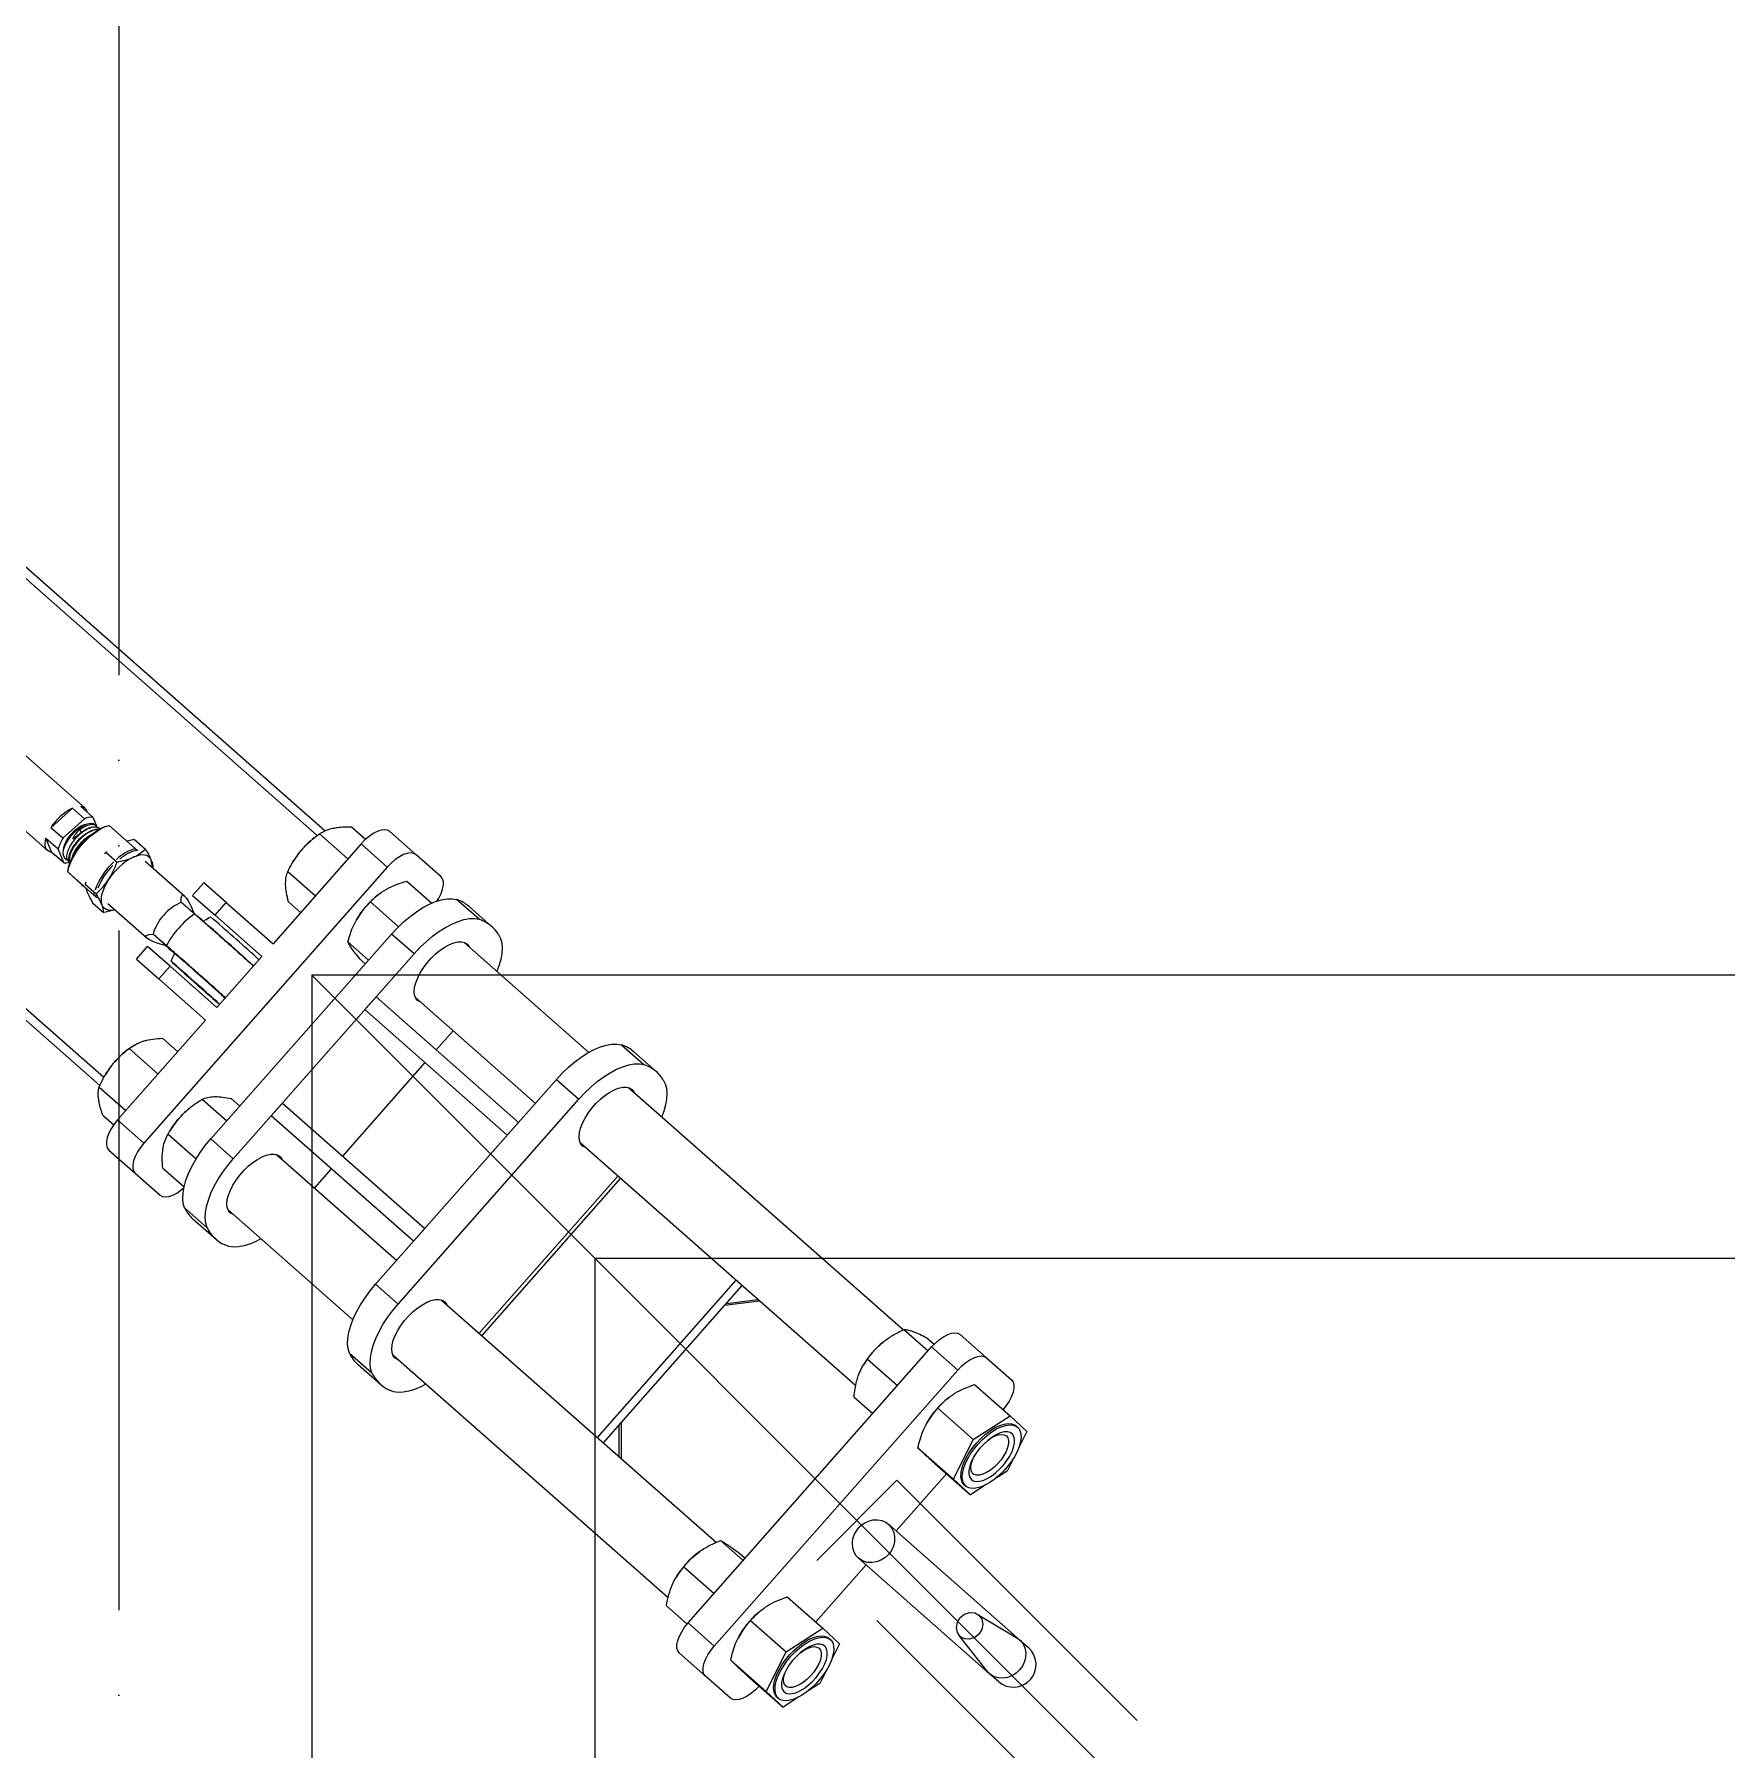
# Model space of a CAD drawing. Header units: millimetres. Extents: x 163705 to 1616509, y 81827 to 302547.
# Drawn here: x 227498 to 228096, y 154409 to 155015 of the extents above; entities that cross this region are included whole.
import ezdxf

# ---------------------------------------------------------------- set-up
doc = ezdxf.new("R2010")
doc.units = ezdxf.units.MM
doc.header["$LTSCALE"] = 10
doc.linetypes.add('ACAD_ISO02W100', pattern=[15, 12, -3])
doc.linetypes.add('ACAD_ISO05W100', pattern=[33, 24, -3, 0, -3, 0, -3])
for name, color, linetype, lineweight in [('1-双点线', 8, 'ACAD_ISO05W100', 0), ('1-建筑轮廓', 7, 'Continuous', 20), ('1-虚线', 8, 'ACAD_ISO02W100', 0)]:
    doc.layers.add(name, color=color, linetype=linetype, lineweight=lineweight)

# ---------------------------------------------------------------- blocks, each defined once
blk = doc.blocks.new('G$C5C029050')
at = {"layer": '1-双点线'}
blk.add_line((45818.59, 77039.42), (45818.59, 45039.42), dxfattribs=at)
blk = doc.blocks.new('G$C2612153E')
at = {"lineweight": 25}
for p, q in [((3688.85, 2682.72), (3822.35, 2834.09)), ((3691.63, 2681.33), (3825.53, 2833.17)), ((3771.83, 2701.21), (3861.2, 2802.56)), ((3876.2, 2789.33), (3786.83, 2687.98)), ((3777.13, 2605.94), (3911.03, 2757.77)), ((3778.77, 2603.26), (3912.35, 2754.72)), ((3767.47, 2695.51), (3771.22, 2699.76)), ((3767.47, 2695.51), (3772.5, 2697.52)), ((3771.22, 2699.76), (3776.25, 2701.77)), ((3776.25, 2701.77), (3772.5, 2697.52)), ((3776.17, 2695.79), (3779.92, 2700.04)), ((3779.92, 2700.04), (3786.84, 2692.4)), ((3756.12, 2684.84), (3764.29, 2694.1)), ((3764.29, 2694.11), (3759.9, 2689.28)), ((3764.29, 2694.1), (3764.29, 2694.11)), ((3768.01, 2693.86), (3768.99, 2694.98)), ((3776.17, 2695.79), (3783.09, 2688.15)), ((3786.84, 2692.4), (3783.09, 2688.15)), ((3753.42, 2685.29), (3750, 2681.42)), ((3755.54, 2684.19), (3756.12, 2684.84)), ((3756.12, 2684.84), (3756.93, 2684.69)), ((3760.02, 2687.94), (3756.61, 2684.06)), ((3758.59, 2687.67), (3757.35, 2687.33)), ((3759.33, 2688.63), (3758.44, 2687.63)), ((3759.9, 2689.28), (3759.33, 2688.63)), ((3760.02, 2687.94), (3759.78, 2687.92)), ((3760.73, 2687.65), (3760.02, 2687.94)), ((3779.25, 2689.8), (3778.24, 2689.3)), ((3783.68, 2685.19), (3780.23, 2683.81)), ((3780.99, 2684.39), (3780.45, 2683.78)), ((3783.68, 2685.19), (3787.43, 2689.44)), ((3666.06, 2679.55), (3657.89, 2670.29)), ((3678.38, 2681.69), (3674.97, 2677.83)), ((3688.32, 2682.98), (3680, 2673.54)), ((3692.66, 2680.79), (3692.83, 2680.69)), ((3740.89, 2666.14), (3753.07, 2679.94)), ((3755.54, 2684.19), (3755.16, 2683.76)), ((3756.07, 2684.13), (3755.54, 2684.19)), ((3771.22, 2680.56), (3767.8, 2676.68)), ((3771.22, 2680.56), (3770.71, 2681.07)), ((3771.57, 2680.13), (3771.22, 2680.56)), ((3780.74, 2679.49), (3772.57, 2670.23)), ((3779.71, 2682.94), (3779.57, 2682.78)), ((3780.73, 2679.58), (3780.75, 2679.51)), ((3780.75, 2679.51), (3780.74, 2679.49)), ((3676.67, 2676.47), (3668.51, 2667.21)), ((3711.92, 2645.39), (3676.67, 2676.47)), ((3701.91, 2672.43), (3692.88, 2662.18)), ((3701.33, 2673.19), (3701.88, 2672.48)), ((3775.8, 2670.53), (3775.2, 2673.21)), ((3657.89, 2670.29), (3650.09, 2661.45)), ((3766.01, 2581.23), (3668.51, 2667.21)), ((3733.5, 2669.85), (3726.51, 2661.92)), ((3733.5, 2669.85), (3738, 2665.88)), ((3768.07, 2666.72), (3755.89, 2652.91)), ((3771.75, 2669.32), (3772, 2669.59)), ((3772.57, 2670.23), (3772, 2669.59)), ((3775.8, 2670.53), (3772.39, 2666.66)), ((3659.64, 2660.51), (3653.03, 2653.02)), ((3705.56, 2660.59), (3700.8, 2655.2)), ((3726.51, 2661.92), (3711.92, 2645.39)), ((3726.51, 2661.92), (3731.01, 2657.95)), ((3731.01, 2657.95), (3738, 2665.88)), ((3742.35, 2663.95), (3738.26, 2659.44)), ((3671.68, 2658.67), (3662.95, 2648.76)), ((3672.13, 2658.4), (3672.82, 2658)), ((3731.01, 2657.95), (3716.42, 2641.42)), ((3738.26, 2659.45), (3738.34, 2659.38)), ((3634.56, 2641.82), (3641.56, 2649.76)), ((3638.63, 2644.86), (3645.63, 2652.8)), ((3681.32, 2650.5), (3681.46, 2650.32)), ((3756, 2650.01), (3749.01, 2642.08)), ((3756, 2650.01), (3760.5, 2646.04)), ((3662.97, 2635.61), (3669.97, 2643.55)), ((3669.97, 2643.55), (3742.35, 2579.72)), ((3684, 2646.61), (3676.35, 2637.93)), ((3749.01, 2642.08), (3734.42, 2625.54)), ((3749.01, 2642.08), (3753.51, 2638.11)), ((3753.51, 2638.11), (3760.5, 2646.04)), ((3606.07, 2593.4), (3644.91, 2637.44)), ((3684.28, 2636.39), (3681.57, 2633.32)), ((3734.42, 2625.54), (3716.42, 2641.42)), ((3717.67, 2640.32), (3717.54, 2640.54)), ((3720.1, 2638.94), (3719.72, 2638.51)), ((3753.51, 2638.11), (3738.92, 2621.58)), ((3662.97, 2635.61), (3735.35, 2571.78)), ((3664.41, 2620.24), (3627.08, 2577.9)), ((3633.83, 2571.95), (3678.16, 2622.22)), ((3682.66, 2618.25), (3638.33, 2567.98)), ((3678.16, 2622.22), (3682.66, 2618.25)), ((3774.17, 2590.49), (3738.92, 2621.58)), ((3753.73, 2616.14), (3749.95, 2611.85)), ((3764.48, 2616.35), (3755.89, 2606.61)), ((3767.52, 2614.72), (3767.83, 2614.54)), ((3659.45, 2601.01), (3652.7, 2606.96)), ((3776.33, 2607.04), (3776.7, 2606.56)), ((3777.71, 2605.2), (3768.87, 2595.17)), ((3594.3, 2594.6), (3587.3, 2586.66)), ((3696.95, 2567.93), (3663.95, 2597.04)), ((3739.62, 2595.18), (3733.14, 2587.84)), ((3780.2, 2593.85), (3775.82, 2588.87)), ((3583.23, 2583.62), (3590.23, 2591.55)), ((3671.33, 2538.88), (3715.66, 2589.15)), ((3715.66, 2589.15), (3720.16, 2585.18)), ((3732.9, 2590.28), (3731.79, 2589.03)), ((3747.82, 2591.86), (3747.82, 2591.85)), ((3774.17, 2590.49), (3766.01, 2581.23)), ((3618.64, 2585.34), (3611.64, 2577.41)), ((3618.64, 2585.34), (3691.01, 2521.52)), ((3720.16, 2585.18), (3675.83, 2534.91)), ((3753.68, 2587.21), (3744.93, 2577.28)), ((3756.32, 2584.35), (3756.43, 2584.21)), ((3507.86, 2482.03), (3593.58, 2579.23)), ((3611.64, 2577.41), (3684.01, 2513.58)), ((3735.35, 2571.78), (3742.35, 2579.72)), ((3778.56, 2580.34), (3770.39, 2571.08)), ((3638.33, 2567.98), (3633.83, 2571.95)), ((3682.58, 2528.96), (3719.91, 2571.29)), ((3761.02, 2574.34), (3753.27, 2565.55)), ((3762.59, 2562.24), (3770.39, 2571.08)), ((3708.2, 2558.01), (3701.45, 2563.97)), ((3613.08, 2562.03), (3527.47, 2464.96)), ((3739.41, 2554.1), (3700.57, 2510.06)), ((3752.06, 2552.31), (3745.06, 2544.37)), ((3747.57, 2548.8), (3754.57, 2556.73)), ((3656.09, 2498.92), (3600.59, 2547.87)), ((3656.87, 2499.81), (3601.37, 2548.75)), ((3675.83, 2534.91), (3671.33, 2538.88)), ((3691.01, 2521.52), (3684.01, 2513.58)), ((3582.78, 2415.8), (3668.58, 2513.09)), ((3562.66, 2504.87), (3618.16, 2455.92)), ((3564.54, 2506.99), (3620.04, 2458.04)), ((3569.68, 2498.68), (3557.21, 2498.68)), ((3557.77, 2499.32), (3568.95, 2499.32)), ((3703.23, 2498.53), (3696.23, 2490.59)), ((3688.08, 2495.89), (3602.59, 2398.95)), ((3700.73, 2494.1), (3693.73, 2486.17)), ((3505.05, 2482.65), (3498.6, 2475.34)), ((3515.03, 2479.28), (3515.14, 2479.21)), ((3480.21, 2468.82), (3488.37, 2478.08)), ((3490.82, 2465.74), (3498.99, 2475)), ((3498.99, 2475), (3596.49, 2389.01)), ((3518.86, 2476.5), (3509.42, 2465.8)), ((3472.41, 2459.98), (3480.21, 2468.82)), ((3523.65, 2471.71), (3523.66, 2471.7)), ((3490.82, 2465.74), (3588.32, 2379.75)), ((3528.09, 2463.51), (3521.06, 2455.54)), ((3612.71, 2449.73), (3611.15, 2462.11)), ((3611.88, 2461.47), (3613.27, 2450.38)), ((3485.89, 2459.95), (3474.83, 2447.41)), ((3495.1, 2456.55), (3495.14, 2456.52)), ((3523.52, 2456.68), (3521.88, 2454.82)), ((3480.3, 2454), (3469.24, 2441.46)), ((3499.87, 2452.93), (3488.81, 2440.39)), ((3503.64, 2449.02), (3503.69, 2448.96)), ((3469.24, 2441.46), (3474.83, 2447.41)), ((3472.36, 2443.07), (3472.83, 2443.6)), ((3474.83, 2447.41), (3488.81, 2440.39)), ((3472.87, 2435.84), (3469.24, 2441.46)), ((3488.81, 2440.39), (3497.19, 2427.42)), ((3508.25, 2439.96), (3497.19, 2427.42)), ((3477.63, 2428.48), (3474.74, 2432.95)), ((3519.54, 2412.13), (3499.39, 2429.91)), ((3482.35, 2426.11), (3477.63, 2428.48)), ((3491.6, 2421.46), (3485.7, 2424.42)), ((3497.19, 2427.42), (3491.6, 2421.46)), ((3493.6, 2425.28), (3493.14, 2424.75)), ((3481.06, 2368.49), (3521.89, 2414.79)), ((3578.81, 2416.36), (3572.98, 2409.75)), ((3589.87, 2413.23), (3590.14, 2413.07)), ((3592.18, 2411.66), (3582.83, 2401.06)), ((3533.89, 2404.21), (3493.06, 2357.91)), ((3551.7, 2383.76), (3531.54, 2401.55)), ((3560.88, 2393.81), (3549.82, 2381.27)), ((3602.66, 2398.83), (3595.09, 2390.25)), ((3555.3, 2387.85), (3544.24, 2375.3)), ((3570.1, 2390.4), (3570.14, 2390.38)), ((3588.32, 2379.75), (3596.49, 2389.01)), ((3599.76, 2390.68), (3597.47, 2388.09)), ((3574.86, 2386.8), (3563.8, 2374.26)), ((3578.64, 2382.88), (3578.69, 2382.82)), ((3481.88, 2369.27), (3494.74, 2379.37)), ((3544.24, 2375.3), (3549.82, 2381.27)), ((3547.36, 2376.92), (3547.83, 2377.45)), ((3549.82, 2381.27), (3563.8, 2374.26)), ((3592.71, 2369.6), (3600.87, 2378.86)), ((3502.14, 2372.84), (3493.73, 2358.83)), ((3547.87, 2369.69), (3544.24, 2375.3)), ((3563.8, 2374.26), (3572.19, 2361.28)), ((3583.25, 2373.82), (3572.19, 2361.28)), ((3592.71, 2369.6), (3584.91, 2360.76)), ((3478.32, 2365.39), (3481.06, 2368.49)), ((3552.64, 2362.33), (3549.75, 2366.79)), ((3493.06, 2357.91), (3490.32, 2354.81)), ((3557.36, 2359.96), (3552.64, 2362.33)), ((3566.61, 2355.32), (3560.71, 2358.28)), ((3572.19, 2361.28), (3566.61, 2355.32)), ((3568.6, 2359.13), (3568.14, 2358.6))]:
    blk.add_line(p, q, dxfattribs=at)
blk.add_line((1827.78, 707.92), (3727.78, 2607.92))
for points in [[(3771.22, 2699.76), (3771.38, 2700.46), (3771.7, 2701.05), (3772.15, 2701.52), (3772.75, 2701.85), (3773.47, 2702.05), (3774.31, 2702.1), (3775.24, 2702), (3776.25, 2701.77)], [(3764.29, 2694.11), (3765.83, 2693.85), (3767.49, 2693.32), (3769.23, 2692.54), (3771.01, 2691.52), (3772.76, 2690.31), (3774.45, 2688.93), (3776.01, 2687.42), (3777.42, 2685.83), (3778.63, 2684.2), (3779.6, 2682.57), (3780.32, 2680.99), (3780.75, 2679.51)], [(3764.29, 2694.1), (3765.98, 2693.71), (3767.8, 2693.04), (3769.68, 2692.1), (3771.58, 2690.92), (3773.42, 2689.53), (3775.17, 2687.98), (3776.76, 2686.32), (3778.15, 2684.58), (3779.3, 2682.83), (3780.17, 2681.12), (3780.74, 2679.49)], [(3768.99, 2694.98), (3769.35, 2695.29), (3770.18, 2695.62), (3771.23, 2695.67), (3772.45, 2695.44), (3773.8, 2694.95), (3775.2, 2694.21), (3776.59, 2693.25), (3777.91, 2692.13), (3779.09, 2690.9), (3780.08, 2689.6), (3780.83, 2688.32), (3781.3, 2687.09), (3781.49, 2685.99), (3781.37, 2685.06), (3780.99, 2684.39)], [(3771.82, 2695.59), (3771.83, 2695.59), (3772.88, 2695.5), (3774.06, 2695.15), (3775.32, 2694.56), (3776.59, 2693.75), (3777.81, 2692.78), (3778.91, 2691.68), (3779.85, 2690.52), (3780.58, 2689.35), (3781.05, 2688.23), (3781.25, 2687.27)], [(3676.67, 2676.47), (3675.15, 2677.7), (3673.57, 2678.74), (3671.98, 2679.55), (3670.46, 2680.12), (3669.05, 2680.4), (3667.82, 2680.4), (3666.81, 2680.12), (3666.06, 2679.55)], [(3695.9, 2678.59), (3694.34, 2679.73), (3692.83, 2680.69)], [(3752.68, 2682.03), (3752, 2681.66), (3751.47, 2681.14), (3751.09, 2680.5), (3750.87, 2679.72), (3750.82, 2678.84), (3750.94, 2677.87), (3751, 2677.6)], [(3761.58, 2679.66), (3760.31, 2680.45), (3759.04, 2681.1), (3757.79, 2681.63), (3756.6, 2682.01), (3755.47, 2682.25), (3754.43, 2682.33), (3753.49, 2682.26), (3752.68, 2682.03)], [(3668.51, 2667.21), (3666.98, 2668.44), (3665.4, 2669.48), (3663.82, 2670.29), (3662.29, 2670.86), (3660.89, 2671.14), (3659.65, 2671.14), (3658.64, 2670.86), (3657.89, 2670.29)], [(3768.46, 2664.63), (3769.14, 2665), (3769.67, 2665.52), (3770.05, 2666.16), (3770.26, 2666.94), (3770.31, 2667.82), (3770.19, 2668.79), (3769.91, 2669.85), (3769.47, 2670.96)], [(3650.09, 2661.45), (3649.63, 2660.64), (3649.47, 2659.6), (3649.63, 2658.38), (3650.09, 2657.02), (3650.83, 2655.58), (3651.84, 2654.1), (3652.68, 2653.09)], [(3718.47, 2641.47), (3719.23, 2642.31), (3720.17, 2643.36), (3721.27, 2644.59), (3722.5, 2645.96), (3723.81, 2647.44), (3725.17, 2648.96), (3726.52, 2650.49), (3727.83, 2651.97), (3729.06, 2653.36), (3730.15, 2654.6), (3731.09, 2655.67), (3731.83, 2656.53), (3732.36, 2657.14), (3732.66, 2657.49), (3732.72, 2657.57), (3732.53, 2657.38), (3732.1, 2656.92), (3731.45, 2656.2), (3730.6, 2655.26), (3729.57, 2654.11), (3728.4, 2652.8), (3727.13, 2651.37), (3725.79, 2649.87), (3724.43, 2648.34), (3723.09, 2646.83), (3721.82, 2645.39), (3720.66, 2644.07), (3719.63, 2642.9), (3718.79, 2641.94), (3718.15, 2641.2), (3717.74, 2640.72), (3717.56, 2640.5), (3717.63, 2640.55), (3717.93, 2640.88), (3718.47, 2641.47)], [(3730.1, 2654.65), (3730.55, 2655.15), (3730.76, 2655.38), (3730.73, 2655.32), (3730.46, 2655), (3729.95, 2654.41), (3729.23, 2653.59), (3728.34, 2652.57), (3727.3, 2651.4), (3726.17, 2650.12), (3724.99, 2648.79), (3723.82, 2647.48), (3722.71, 2646.23), (3721.71, 2645.1), (3720.85, 2644.15), (3720.18, 2643.41), (3719.73, 2642.92), (3719.51, 2642.69), (3719.54, 2642.74), (3719.82, 2643.07), (3720.33, 2643.65), (3721.05, 2644.47), (3721.94, 2645.49), (3722.98, 2646.67), (3724.11, 2647.95), (3725.29, 2649.27), (3726.46, 2650.59), (3727.57, 2651.84), (3728.57, 2652.96), (3729.43, 2653.92), (3730.1, 2654.65)], [(3719.75, 2638.49), (3720.81, 2639.67), (3722.17, 2641.18), (3723.63, 2642.82), (3725.17, 2644.55), (3726.76, 2646.34), (3728.36, 2648.14), (3729.93, 2649.92), (3731.45, 2651.64), (3732.89, 2653.26), (3734.2, 2654.75), (3735.37, 2656.08), (3736.36, 2657.22), (3737.16, 2658.14), (3737.75, 2658.83), (3738.12, 2659.27), (3738.26, 2659.44), (3738.17, 2659.36), (3737.84, 2659.01), (3737.29, 2658.41), (3736.53, 2657.57), (3735.57, 2656.51), (3735.52, 2656.46)], [(3645.63, 2652.8), (3647.2, 2653.27), (3648.98, 2653.46), (3650.96, 2653.37), (3653.11, 2653), (3655.4, 2652.35), (3657.79, 2651.44), (3660.24, 2650.29), (3662.72, 2648.9), (3665.2, 2647.29), (3667.62, 2645.5), (3669.97, 2643.55)], [(3638.63, 2644.86), (3640.2, 2645.33), (3641.98, 2645.52), (3643.96, 2645.43), (3646.11, 2645.06), (3648.4, 2644.42), (3650.79, 2643.51), (3653.24, 2642.35), (3655.72, 2640.96), (3658.2, 2639.36), (3660.62, 2637.57), (3662.97, 2635.61)], [(3634.7, 2625.86), (3633.77, 2627.63), (3632.84, 2629.8), (3632.19, 2631.88), (3631.83, 2633.83), (3631.76, 2635.62), (3632, 2637.23), (3632.53, 2638.64)], [(3643.31, 2635.63), (3643.38, 2635.81), (3643.93, 2636.7), (3644.74, 2637.35), (3645.81, 2637.74), (3647.09, 2637.87), (3648.56, 2637.73), (3650.17, 2637.31), (3651.89, 2636.65), (3653.66, 2635.74), (3655.43, 2634.62), (3657.16, 2633.32), (3658.8, 2631.88), (3660.31, 2630.32), (3661.64, 2628.7), (3662.76, 2627.06), (3663.63, 2625.44), (3664.24, 2623.89), (3664.57, 2622.45), (3664.6, 2621.16), (3664.35, 2620.06), (3663.8, 2619.17)], [(3663.8, 2619.17), (3662.99, 2618.52), (3662.81, 2618.43)], [(3594.3, 2594.6), (3595.86, 2595.06), (3597.65, 2595.25), (3599.63, 2595.16), (3601.78, 2594.79), (3604.07, 2594.15), (3606.45, 2593.24), (3608.91, 2592.08), (3611.39, 2590.69), (3613.86, 2589.09), (3616.29, 2587.3), (3618.64, 2585.34)], [(3778.56, 2580.34), (3779.02, 2581.15), (3779.18, 2582.19), (3779.02, 2583.42), (3778.56, 2584.78), (3777.82, 2586.22), (3776.81, 2587.69), (3775.58, 2589.13), (3774.17, 2590.49)], [(3587.3, 2586.66), (3588.86, 2587.12), (3590.65, 2587.31), (3592.63, 2587.22), (3594.78, 2586.85), (3597.07, 2586.21), (3599.45, 2585.3), (3601.91, 2584.14), (3604.39, 2582.75), (3606.86, 2581.15), (3609.29, 2579.36), (3611.64, 2577.41)], [(3583.37, 2567.65), (3582.44, 2569.43), (3581.5, 2571.6), (3580.85, 2573.67), (3580.49, 2575.62), (3580.43, 2577.42), (3580.67, 2579.03), (3581.2, 2580.43)], [(3591.98, 2577.42), (3592.05, 2577.6), (3592.59, 2578.49), (3593.41, 2579.14), (3594.47, 2579.54), (3595.76, 2579.66), (3597.23, 2579.52), (3598.84, 2579.11), (3600.55, 2578.44), (3602.32, 2577.54), (3604.1, 2576.42), (3605.83, 2575.12), (3607.47, 2573.67), (3608.97, 2572.12), (3610.31, 2570.5), (3611.42, 2568.85), (3612.3, 2567.24), (3612.91, 2565.69), (3613.24, 2564.25), (3613.27, 2562.96), (3613.01, 2561.85), (3612.47, 2560.96)], [(3742.35, 2579.72), (3744.58, 2577.64), (3746.66, 2575.45), (3748.56, 2573.2), (3750.25, 2570.91), (3751.7, 2568.62), (3752.9, 2566.37), (3753.82, 2564.18), (3754.46, 2562.09), (3754.8, 2560.14), (3754.83, 2558.34), (3754.57, 2556.73)], [(3770.39, 2571.08), (3770.85, 2571.89), (3771.01, 2572.93), (3770.86, 2574.16), (3770.4, 2575.51), (3769.65, 2576.96), (3768.64, 2578.43), (3767.41, 2579.87), (3766.01, 2581.23)], [(3718.31, 2569.48), (3718.38, 2569.66), (3718.93, 2570.55)], [(3718.93, 2570.55), (3719.74, 2571.2), (3720.81, 2571.6), (3722.09, 2571.73), (3723.56, 2571.58), (3725.17, 2571.17), (3726.89, 2570.5), (3728.66, 2569.6), (3730.43, 2568.48), (3732.16, 2567.18), (3733.8, 2565.73), (3735.31, 2564.18), (3736.64, 2562.56), (3737.76, 2560.92), (3738.63, 2559.3), (3739.24, 2557.75), (3739.57, 2556.31), (3739.6, 2555.02), (3739.35, 2553.91), (3738.8, 2553.02), (3737.99, 2552.37), (3737.81, 2552.28)], [(3735.35, 2571.78), (3737.58, 2569.7), (3739.66, 2567.51), (3741.56, 2565.26), (3743.25, 2562.97), (3744.7, 2560.68), (3745.9, 2558.43), (3746.82, 2556.24), (3747.46, 2554.15), (3747.8, 2552.2), (3747.83, 2550.4), (3747.57, 2548.8)], [(3753.97, 2563.76), (3755.08, 2563.06), (3756.67, 2562.24), (3758.19, 2561.68), (3759.6, 2561.39), (3760.83, 2561.39), (3761.84, 2561.68), (3762.59, 2562.24)], [(3612.47, 2560.96), (3611.65, 2560.31), (3611.48, 2560.22)], [(3742.15, 2541.96), (3740.82, 2541.26), (3739.26, 2540.82), (3737.47, 2540.66), (3735.49, 2540.77), (3733.35, 2541.16), (3731.08, 2541.81), (3729.2, 2542.52)], [(3691.01, 2521.52), (3693.24, 2519.43), (3695.32, 2517.25), (3697.22, 2514.99), (3698.91, 2512.7), (3700.37, 2510.41), (3701.57, 2508.16), (3702.49, 2505.97), (3703.13, 2503.88), (3703.47, 2501.93), (3703.5, 2500.13), (3703.23, 2498.53)], [(3666.98, 2511.27), (3667.05, 2511.46), (3667.59, 2512.35)], [(3667.59, 2512.35), (3668.41, 2513), (3669.47, 2513.39), (3670.76, 2513.52), (3672.23, 2513.38), (3673.84, 2512.96), (3675.55, 2512.3), (3677.32, 2511.39), (3679.1, 2510.27), (3680.83, 2508.97), (3682.47, 2507.53), (3683.97, 2505.97), (3685.31, 2504.35), (3686.42, 2502.71), (3687.3, 2501.09), (3687.91, 2499.54), (3688.24, 2498.1), (3688.27, 2496.81), (3688.01, 2495.71), (3687.47, 2494.82), (3686.65, 2494.17), (3686.48, 2494.08)], [(3684.01, 2513.58), (3686.24, 2511.49), (3688.32, 2509.31), (3690.22, 2507.05), (3691.91, 2504.77), (3693.37, 2502.48), (3694.57, 2500.22), (3695.49, 2498.03), (3696.13, 2495.95), (3696.47, 2493.99), (3696.5, 2492.2), (3696.23, 2490.59)], [(3488.37, 2478.08), (3489.13, 2478.64), (3490.14, 2478.93), (3491.37, 2478.93), (3492.77, 2478.64), (3494.3, 2478.08), (3495.88, 2477.26), (3497.47, 2476.22), (3498.99, 2475)], [(3690.82, 2483.76), (3689.49, 2483.05), (3687.92, 2482.62), (3686.13, 2482.45), (3684.16, 2482.57), (3682.02, 2482.95), (3679.74, 2483.61), (3677.87, 2484.31)], [(3480.21, 2468.82), (3480.96, 2469.38), (3481.97, 2469.67), (3483.2, 2469.67), (3484.61, 2469.38), (3486.13, 2468.82), (3487.72, 2468), (3489.3, 2466.96), (3490.82, 2465.74)], [(3476.79, 2449.83), (3475.39, 2451.19), (3474.16, 2452.63), (3473.15, 2454.1), (3472.4, 2455.54), (3471.94, 2456.9), (3471.79, 2458.12), (3471.95, 2459.16), (3472.41, 2459.98)], [(3471.58, 2439.52), (3471.51, 2440.85), (3471.74, 2442), (3472.25, 2442.94), (3473.04, 2443.65), (3474.08, 2444.1), (3475.34, 2444.29), (3476.79, 2444.21), (3478.4, 2443.86), (3480.12, 2443.26), (3481.91, 2442.42), (3483.72, 2441.35), (3485.51, 2440.09), (3487.22, 2438.67), (3488.82, 2437.13), (3490.26, 2435.5), (3491.5, 2433.84), (3492.52, 2432.17), (3493.29, 2430.55), (3493.78, 2429.02), (3493.99, 2427.61), (3493.91, 2426.37), (3493.54, 2425.32), (3492.89, 2424.49), (3491.97, 2423.91), (3490.82, 2423.59), (3489.46, 2423.53), (3487.92, 2423.74), (3486.25, 2424.22), (3484.49, 2424.95), (3482.69, 2425.91), (3480.88, 2427.07), (3479.13, 2428.42), (3477.46, 2429.9), (3475.94, 2431.49), (3474.59, 2433.14), (3473.46, 2434.82), (3472.56, 2436.46), (3471.93, 2438.05), (3471.58, 2439.52)], [(3472.83, 2443.6), (3473.51, 2444.17), (3474.54, 2444.63), (3475.81, 2444.82), (3477.26, 2444.74), (3478.87, 2444.39), (3480.59, 2443.79), (3482.38, 2442.94), (3484.19, 2441.88), (3485.97, 2440.62), (3487.69, 2439.2), (3489.28, 2437.66), (3490.72, 2436.03), (3491.97, 2434.36), (3492.99, 2432.7), (3493.76, 2431.08), (3494.25, 2429.55), (3494.46, 2428.14), (3494.38, 2426.9), (3494, 2425.85), (3493.6, 2425.28)], [(3474.04, 2438.28), (3474.37, 2436.96), (3474.99, 2435.53), (3475.87, 2434.04), (3476.99, 2432.55), (3478.3, 2431.11), (3479.77, 2429.76), (3481.33, 2428.55), (3482.95, 2427.52), (3484.56, 2426.72), (3486.1, 2426.15), (3487.54, 2425.86), (3488.81, 2425.83), (3489.87, 2426.08), (3490.69, 2426.6), (3491.24, 2427.36), (3491.5, 2428.35), (3491.46, 2429.53), (3491.13, 2430.86), (3490.51, 2432.29), (3489.63, 2433.77), (3488.51, 2435.26), (3487.2, 2436.71), (3485.73, 2438.06), (3484.17, 2439.27), (3482.55, 2440.29), (3480.94, 2441.1), (3479.4, 2441.66), (3477.96, 2441.96), (3476.69, 2441.98), (3475.63, 2441.73), (3474.81, 2441.22), (3474.26, 2440.45), (3474, 2439.46), (3474.04, 2438.28)], [(3476.19, 2438.24), (3476.17, 2439.3), (3476.44, 2440.17), (3477, 2440.81), (3477.82, 2441.2), (3478.87, 2441.31), (3480.11, 2441.16), (3481.47, 2440.74), (3482.92, 2440.06), (3483.43, 2439.77)], [(3488.49, 2435.32), (3489.27, 2434.2), (3490, 2432.86), (3490.46, 2431.6), (3490.63, 2430.46), (3490.5, 2429.49), (3490.08, 2428.74), (3489.39, 2428.22), (3488.45, 2427.96), (3487.3, 2427.98), (3485.99, 2428.27), (3484.58, 2428.82), (3483.12, 2429.61), (3481.67, 2430.6), (3480.28, 2431.76), (3479.03, 2433.04), (3477.95, 2434.38), (3477.1, 2435.73), (3476.5, 2437.03), (3476.19, 2438.24)], [(3523.23, 2404.21), (3522.04, 2405.47), (3521.14, 2406.92), (3520.55, 2408.49), (3520.3, 2410.11), (3520.4, 2411.7), (3520.86, 2413.18), (3521.65, 2414.5), (3522.73, 2415.58), (3524.05, 2416.37), (3525.54, 2416.85), (3527.15, 2416.98), (3528.8, 2416.76), (3530.4, 2416.2), (3531.88, 2415.33), (3533.18, 2414.19), (3534.23, 2412.83), (3534.98, 2411.31), (3535.41, 2409.7), (3535.48, 2408.09), (3535.19, 2406.54), (3534.57, 2405.13), (3533.63, 2403.93), (3532.42, 2402.99), (3531.01, 2402.35), (3529.44, 2402.04), (3527.81, 2402.09), (3526.18, 2402.48), (3524.62, 2403.2), (3523.23, 2404.21)], [(3596.49, 2389.01), (3597.89, 2387.66), (3599.12, 2386.21), (3600.13, 2384.74), (3600.88, 2383.3), (3601.34, 2381.94), (3601.49, 2380.72), (3601.34, 2379.68), (3600.87, 2378.86)], [(3500.89, 2378.88), (3502.1, 2377.36), (3502.69, 2375.57), (3502.55, 2373.78), (3501.72, 2372.27), (3500.32, 2371.25), (3498.56, 2370.9), (3496.71, 2371.25), (3495.05, 2372.27), (3493.84, 2373.78), (3493.26, 2375.57), (3493.39, 2377.36), (3494.22, 2378.88), (3495.62, 2379.9), (3497.38, 2380.25), (3499.23, 2379.9), (3500.89, 2378.88)], [(3546.58, 2373.37), (3546.51, 2374.7), (3546.74, 2375.85), (3547.25, 2376.79), (3548.04, 2377.5), (3549.07, 2377.95), (3550.33, 2378.15), (3551.79, 2378.07), (3553.39, 2377.72), (3555.11, 2377.12), (3556.9, 2376.28), (3558.71, 2375.21), (3560.5, 2373.95), (3562.21, 2372.53), (3563.81, 2370.99), (3565.25, 2369.37), (3566.5, 2367.7), (3567.52, 2366.03), (3568.29, 2364.41), (3568.78, 2362.88), (3568.99, 2361.47), (3568.91, 2360.23), (3568.54, 2359.18), (3567.89, 2358.35), (3566.98, 2357.77), (3565.82, 2357.44), (3564.46, 2357.39), (3562.93, 2357.6), (3561.26, 2358.07), (3559.5, 2358.8), (3557.69, 2359.76), (3555.89, 2360.92), (3554.13, 2362.27), (3552.47, 2363.75), (3550.95, 2365.34), (3549.6, 2366.99), (3548.46, 2368.66), (3547.56, 2370.31), (3546.93, 2371.89), (3546.58, 2373.37)], [(3547.83, 2377.45), (3548.5, 2378.03), (3549.54, 2378.48), (3550.8, 2378.67), (3552.25, 2378.6), (3553.86, 2378.25), (3555.58, 2377.65), (3557.37, 2376.8), (3559.18, 2375.74), (3560.96, 2374.48), (3562.68, 2373.06), (3564.28, 2371.52), (3565.72, 2369.9), (3566.97, 2368.23), (3567.99, 2366.56), (3568.76, 2364.94), (3569.25, 2363.41), (3569.46, 2362), (3569.38, 2360.76), (3569.01, 2359.71), (3568.6, 2359.13)], [(3549.04, 2372.14), (3549.37, 2370.81), (3549.99, 2369.38), (3550.88, 2367.89), (3551.99, 2366.4), (3553.31, 2364.96), (3554.77, 2363.61), (3556.34, 2362.4), (3557.96, 2361.38), (3559.56, 2360.57), (3561.11, 2360.01), (3562.54, 2359.71), (3563.81, 2359.69), (3564.87, 2359.94), (3565.69, 2360.46), (3566.24, 2361.22), (3566.5, 2362.21), (3566.46, 2363.39), (3566.13, 2364.72), (3565.51, 2366.15), (3564.62, 2367.64), (3563.51, 2369.13), (3562.19, 2370.57), (3560.73, 2371.92), (3559.16, 2373.13), (3557.54, 2374.15), (3555.94, 2374.96), (3554.39, 2375.52), (3552.96, 2375.82), (3551.69, 2375.84), (3550.63, 2375.59), (3549.81, 2375.07), (3549.26, 2374.3), (3549, 2373.31), (3549.04, 2372.14)], [(3588.32, 2379.75), (3589.73, 2378.4), (3590.96, 2376.95), (3591.97, 2375.48), (3592.71, 2374.04), (3593.17, 2372.68), (3593.33, 2371.46), (3593.17, 2370.42), (3592.71, 2369.6)], [(3482.39, 2357.91), (3481.21, 2359.17), (3480.3, 2360.62), (3479.71, 2362.19), (3479.46, 2363.81), (3479.57, 2365.4), (3480.03, 2366.88), (3480.81, 2368.2), (3481.88, 2369.27)], [(3551.19, 2372.09), (3551.17, 2373.15), (3551.44, 2374.02), (3552, 2374.66), (3552.82, 2375.05), (3553.87, 2375.17), (3555.1, 2375.02), (3556.47, 2374.59), (3557.91, 2373.92), (3558.43, 2373.63)], [(3563.49, 2369.17), (3564.27, 2368.06), (3565, 2366.72), (3565.46, 2365.46), (3565.63, 2364.32), (3565.5, 2363.35), (3565.08, 2362.59), (3564.39, 2362.08), (3563.45, 2361.82), (3562.3, 2361.84), (3561, 2362.13), (3559.58, 2362.68), (3558.12, 2363.46), (3556.67, 2364.46), (3555.29, 2365.61), (3554.03, 2366.89), (3552.96, 2368.23), (3552.1, 2369.58), (3551.51, 2370.89), (3551.19, 2372.09)], [(3584.91, 2360.76), (3584.16, 2360.2), (3583.15, 2359.92), (3581.91, 2359.92), (3580.51, 2360.2), (3578.99, 2360.76), (3577.4, 2361.58), (3575.82, 2362.62), (3574.29, 2363.84)], [(3493.73, 2358.83), (3492.8, 2357.63), (3491.59, 2356.69), (3490.17, 2356.05), (3488.61, 2355.74), (3486.97, 2355.79), (3485.34, 2356.18), (3483.79, 2356.89), (3482.39, 2357.91)]]:
    blk.add_lwpolyline(points, dxfattribs=at)
for points in [[(1727.78, 607.92), (3727.78, 607.92), (3727.78, 2607.92), (1727.78, 2607.92)], [(1827.78, 707.92), (3627.78, 707.92), (3627.78, 2507.92), (1827.78, 2507.92)]]:
    blk.add_lwpolyline(points, close=True)
for centre, radius, start, end in [((3768.16, 2683.56), 14.61, 56.79825, 72.74159), ((3770.18, 2684.26), 18.54, 26.04257, 58.334), ((3772.68, 2695.1), 5.22, 175.5242, 197.83645), ((3749.71, 2661.17), 24.65, 42.54643, 70.64482), ((3777.61, 2685.53), 6.08, 356.77066, 25.51203), ((3784.96, 2689.63), 2.47, 281.55958, 355.62117), ((3677.1, 2654.27), 30.74, 37.9681, 52.29021), ((3749.82, 2661.45), 23.69, 44.80965, 68.3816), ((3749.49, 2660.78), 22.43, 27.00513, 57.37144), ((3755.66, 2664.92), 17.73, 17.42479, 42.53209), ((3757.1, 2665.77), 15.38, 14.39424, 40.34454), ((3737.2, 2646.84), 17.87, 23.58422, 73.22687), ((3766.7, 2669.6), 5.27, 262.39246, 289.48667), ((3657.15, 2631.68), 30.62, 45.49025, 59.23325), ((2845.98, 3428.77), 1178.25, 317.87229, 319.23223), ((2999.78, 3291.92), 972.24, 317.80753, 319.17735), ((3721.49, 2629.03), 34.6, 35.88726, 60.92383), ((3651.04, 2641.31), 12.7, 115.18593, 138.28273), ((3658.31, 2632.66), 29.12, 37.77099, 45.75825), ((2822.87, 3449.14), 1224.15, 317.89977, 319.20643), ((3643.85, 2633.65), 12.36, 114.92063, 156.2041), ((3048.88, 3248.37), 924.7, 317.82543, 319.15809), ((3714.48, 2644.88), 26.25, 315.73374, 318.63425), ((3752.65, 2588.94), 29.77, 49.76047, 59.34147), ((3752.47, 2588.48), 30.23, 37.88337, 50.06523), ((3599.71, 2583.1), 12.7, 115.18593, 138.28273), ((3732.23, 2565.6), 30.54, 37.90055, 60.14263), ((3592.51, 2575.44), 12.36, 114.92063, 156.2041), ((3742.54, 2560.63), 12.64, 318.84611, 342.04674), ((3735.79, 2552.56), 12.36, 300.97666, 342.26013), ((3691.21, 2502.42), 12.64, 318.84611, 342.04674), ((3684.46, 2494.36), 12.36, 300.97666, 342.26013), ((3499.65, 2453.09), 30.37, 35.88138, 59.32549), ((3479.85, 2430.59), 30.09, 37.77328, 62.69155), ((3574.45, 2386.69), 30.69, 39.29883, 59.24587), ((3554.86, 2364.45), 30.09, 37.77174, 62.71341), ((3484.32, 2360.1), 8, 138.59038, 318.59038)]:
    blk.add_arc(centre, radius, start, end, dxfattribs=at)
at = {"lineweight": 25, "extrusion": (0, 0, -1)}
for centre, major_axis, ratio, start_param, end_param in [((3776.56, 2691.47), (4.95, -6.48), 0.002387, 4.581581, 5.112192), ((3771.92, 2686.2), (-8.63, 0.28), 0.807957, 2.028849, 2.559462), ((3738.29, 2648.07), (-3.24, -18.42), 0.137711, 2.2041, 3.649568), ((3738.29, 2648.07), (-17.85, -5.46), 0.132278, 2.637643, 4.056715)]:
    blk.add_ellipse(centre, major_axis=major_axis, ratio=ratio, start_param=start_param, end_param=end_param, dxfattribs=at)
at = {"lineweight": 25}
for points, knots in [([(3767.61, 2693.25), (3767.79, 2693.37), (3768.24, 2693.67), (3769.35, 2693.69), (3770.78, 2693.37), (3772.37, 2692.66), (3774.01, 2691.63), (3775.59, 2690.32), (3776.8, 2689.05), (3777.83, 2687.73), (3778.67, 2686.37), (3779.25, 2684.86), (3779.46, 2683.77), (3779.34, 2683.3), (3779.31, 2683.18)], [0, 0, 0, 0, 1.158555, 2.794982, 4.447438, 6.064362, 7.697677, 9.350785, 10.970516, 11.876467, 13.526201, 15.169184, 16.780534, 17.319218, 17.319218, 17.319218, 17.319218]), ([(3779.15, 2683.3), (3779.19, 2683.52), (3779.3, 2684.25), (3778.7, 2685.91), (3777.46, 2688), (3775.66, 2690.02), (3773.56, 2691.74), (3771.38, 2692.98), (3769.43, 2693.54), (3768.14, 2693.59), (3767.77, 2693.26), (3767.7, 2693.2)], [0, 0, 0, 0, 0.987848, 3.175732, 5.36358, 7.551557, 9.739402, 11.927399, 14.115251, 16.30319, 16.801159, 16.801159, 16.801159, 16.801159]), ([(3779.55, 2682.8), (3779.78, 2683.16), (3780.25, 2683.9), (3780.05, 2685.66), (3779.19, 2687.69), (3777.69, 2689.79), (3775.75, 2691.72), (3773.59, 2693.27), (3771.46, 2694.27), (3769.62, 2694.6), (3768.27, 2694.31), (3767.92, 2693.64), (3767.76, 2693.33)], [0, 0, 0, 0, 1.882605, 3.89037, 5.897999, 7.905719, 9.913357, 11.92098, 13.928715, 15.93634, 17.944105, 19.643059, 19.643059, 19.643059, 19.643059]), ([(3769.09, 2692.51), (3769.37, 2692.45), (3770.11, 2692.31), (3771.5, 2691.66), (3773.14, 2690.64), (3774.71, 2689.33), (3775.93, 2688.06), (3776.94, 2686.74), (3777.55, 2685.86), (3777.76, 2685.31), (3777.77, 2685.28)], [0, 0, 0, 0, 1.120154, 2.968272, 4.835125, 6.724601, 8.575929, 9.611416, 11.497036, 11.631451, 11.631451, 11.631451, 11.631451]), ([(3772.02, 2691.32), (3772.08, 2691.29), (3772.21, 2691.22), (3772.31, 2691.16), (3772.36, 2691.13)], [0, 0, 0, 0, 0.1939357, 0.388657, 0.388657, 0.388657, 0.388657]), ([(3776.2, 2687.69), (3775.9, 2688.06), (3775.24, 2688.88), (3773.99, 2690), (3772.98, 2690.79), (3772.44, 2691.07), (3772.37, 2691.1)], [0, 0, 0, 0, 1.424988, 3.15946, 4.898344, 5.160346, 5.160346, 5.160346, 5.160346]), ([(3772.9, 2692.32), (3772.96, 2692.28), (3773.09, 2692.21), (3773.18, 2692.15), (3773.23, 2692.12)], [0, 0, 0, 0, 0.1938831, 0.3886571, 0.3886571, 0.3886571, 0.3886571]), ([(3777.05, 2688.69), (3776.97, 2688.81), (3776.56, 2689.38), (3775.6, 2690.34), (3774.38, 2691.4), (3773.57, 2691.89), (3773.24, 2692.09)], [0, 0, 0, 0, 0.466664, 2.171684, 3.911861, 5.150817, 5.150817, 5.150817, 5.150817]), ([(3757.35, 2687.33), (3757.04, 2687.19), (3755.88, 2686.71), (3754.46, 2685.89), (3753.42, 2685.29)], [0, 0, 0, 0, 1.189248, 4.427028, 4.427028, 4.427028, 4.427028]), ([(3776.2, 2687.7), (3776.25, 2687.64), (3776.34, 2687.52), (3776.41, 2687.43), (3776.45, 2687.38)], [0, 0, 0, 0, 0.2032636, 0.4060216, 0.4060216, 0.4060216, 0.4060216]), ([(3777.08, 2688.69), (3777.12, 2688.63), (3777.22, 2688.51), (3777.29, 2688.42), (3777.33, 2688.37)], [0, 0, 0, 0, 0.2032956, 0.4060216, 0.4060216, 0.4060216, 0.4060216]), ([(3778.5, 2688.96), (3778.85, 2688.42), (3779.55, 2687.36), (3780.14, 2685.84), (3780.32, 2684.49), (3780.16, 2683.5), (3779.79, 2683.12), (3779.66, 2682.98)], [0, 0, 0, 0, 1.445255, 2.884596, 4.296225, 5.740106, 6.551939, 6.551939, 6.551939, 6.551939]), ([(3780.05, 2683.56), (3780.29, 2683.73), (3780.9, 2684.16), (3781.11, 2685.53), (3780.68, 2687.4), (3779.87, 2688.91), (3779.32, 2689.69), (3779.25, 2689.8)], [0, 0, 0, 0, 1.18323, 3.027754, 4.872372, 6.716897, 6.988927, 6.988927, 6.988927, 6.988927]), ([(3678.38, 2681.69), (3679.13, 2681.95), (3680.64, 2682.46), (3682.57, 2682.97), (3683.67, 2683.15), (3684.13, 2683.22)], [0, 0, 0, 0, 2.172971, 4.364367, 5.965566, 5.965566, 5.965566, 5.965566]), ([(3684.13, 2683.22), (3684.73, 2683.27), (3685.93, 2683.38), (3687.28, 2683.24), (3688.02, 2683.06), (3688.32, 2682.98)], [0, 0, 0, 0, 1.559344, 3.139908, 4.227369, 4.227369, 4.227369, 4.227369]), ([(3688.32, 2682.98), (3689.65, 2682.37), (3692.32, 2681.14), (3694.7, 2679.45), (3695.9, 2678.59)], [0, 0, 0, 0, 4.347425, 8.774559, 8.774559, 8.774559, 8.774559]), ([(3695.9, 2678.59), (3696.06, 2678.47), (3697.27, 2677.51), (3699.4, 2675.53), (3701.07, 2673.47), (3701.91, 2672.43)], [0, 0, 0, 0, 0.605054, 4.581181, 8.63085, 8.63085, 8.63085, 8.63085]), ([(3750, 2681.42), (3750.55, 2681.46), (3751.3, 2681.52), (3752.39, 2681.92), (3752.68, 2682.03)], [0, 0, 0, 0, 2.01995, 2.761885, 2.761885, 2.761885, 2.761885]), ([(3750.98, 2677.58), (3750.86, 2677.92), (3750.42, 2679.1), (3750.18, 2680.45), (3750, 2681.42)], [0, 0, 0, 0, 1.125982, 3.972881, 3.972881, 3.972881, 3.972881]), ([(3752.68, 2682.03), (3753.58, 2682.45), (3754.79, 2683), (3756.24, 2683.85), (3756.61, 2684.06)], [0, 0, 0, 0, 3.286243, 4.426223, 4.426223, 4.426223, 4.426223]), ([(3756.61, 2684.06), (3757.34, 2683.27), (3758.82, 2681.66), (3760.66, 2680.33), (3761.58, 2679.66)], [0, 0, 0, 0, 3.297811, 6.656086, 6.656086, 6.656086, 6.656086]), ([(3761.58, 2679.66), (3761.71, 2679.58), (3762.72, 2678.92), (3764.75, 2677.83), (3766.78, 2677.07), (3767.8, 2676.68)], [0, 0, 0, 0, 0.484837, 3.671201, 6.9165, 6.9165, 6.9165, 6.9165]), ([(3701.91, 2672.43), (3702.43, 2671.72), (3703.47, 2670.28), (3704.17, 2668.36), (3704.52, 2667.4)], [0, 0, 0, 0, 2.821376, 5.694482, 5.694482, 5.694482, 5.694482]), ([(3767.8, 2676.68), (3768, 2675.67), (3768.4, 2673.63), (3769.11, 2671.86), (3769.47, 2670.96)], [0, 0, 0, 0, 2.959473, 5.973208, 5.973208, 5.973208, 5.973208]), ([(3704.52, 2667.4), (3704.56, 2667.26), (3704.88, 2666.19), (3705.33, 2663.99), (3705.48, 2661.73), (3705.56, 2660.59)], [0, 0, 0, 0, 0.483875, 3.663672, 6.902281, 6.902281, 6.902281, 6.902281]), ([(3772.39, 2666.66), (3772.01, 2666.44), (3770.57, 2665.59), (3769.36, 2665.04), (3768.46, 2664.63)], [0, 0, 0, 0, 1.13998, 4.426223, 4.426223, 4.426223, 4.426223]), ([(3769.47, 2670.96), (3769.52, 2670.84), (3769.94, 2669.95), (3770.85, 2668.41), (3771.87, 2667.24), (3772.39, 2666.66)], [0, 0, 0, 0, 0.36603, 2.771595, 5.221653, 5.221653, 5.221653, 5.221653]), ([(3659.64, 2660.51), (3660.84, 2660.61), (3663.25, 2660.81), (3665.37, 2660.59), (3666.44, 2660.47)], [0, 0, 0, 0, 3.377568, 6.817063, 6.817063, 6.817063, 6.817063]), ([(3666.44, 2660.47), (3666.58, 2660.45), (3667.66, 2660.28), (3669.52, 2659.77), (3670.96, 2659.04), (3671.68, 2658.67)], [0, 0, 0, 0, 0.390613, 2.957533, 5.57193, 5.57193, 5.57193, 5.57193]), ([(3738.31, 2659.27), (3739.05, 2660.13), (3740.54, 2661.85), (3741.75, 2663.25), (3742.35, 2663.95)], [0, 0, 0, 0, 3.08892, 6.187569, 6.187569, 6.187569, 6.187569]), ([(3768.46, 2664.63), (3768.17, 2664.52), (3767.08, 2664.11), (3766.33, 2664.05), (3765.78, 2664.01)], [0, 0, 0, 0, 0.741935, 2.761885, 2.761885, 2.761885, 2.761885]), ([(3671.68, 2658.67), (3672.31, 2658.29), (3673.85, 2657.38), (3676.22, 2655.72), (3677.82, 2654.26), (3678.62, 2653.52)], [0, 0, 0, 0, 2.22821, 5.425626, 8.661877, 8.661877, 8.661877, 8.661877]), ([(3719.84, 2638.41), (3720.24, 2638.86), (3721.18, 2639.91), (3722.9, 2641.84), (3724.89, 2644.06), (3726.97, 2646.4), (3729.04, 2648.74), (3731.08, 2651.04), (3733, 2653.22), (3734.78, 2655.24), (3736.24, 2656.91), (3737.44, 2658.27), (3738.02, 2658.93), (3738.31, 2659.27)], [0, 0, 0, 0, 1.956213, 4.597311, 7.315001, 9.956098, 12.673788, 15.314886, 18.032575, 20.673673, 23.391363, 25.6037, 27.860369, 27.860369, 27.860369, 27.860369]), ([(3732.66, 2657.58), (3732.88, 2657.5), (3733.85, 2657.17), (3734.77, 2656.7), (3735.47, 2656.34)], [0, 0, 0, 0, 0.712801, 3.073792, 3.073792, 3.073792, 3.073792]), ([(3678.62, 2653.52), (3679.17, 2652.96), (3680.46, 2651.64), (3682.27, 2649.32), (3683.42, 2647.52), (3684, 2646.61)], [0, 0, 0, 0, 2.357347, 5.553973, 8.78275, 8.78275, 8.78275, 8.78275]), ([(3749.52, 2649.31), (3749.18, 2648.91), (3748.48, 2648.11), (3747.08, 2646.51), (3745.45, 2644.65), (3743.63, 2642.59), (3741.65, 2640.35), (3739.6, 2638.04), (3737.51, 2635.69), (3735.47, 2633.39), (3733.5, 2631.19), (3732.03, 2629.54), (3731.29, 2628.71), (3731.09, 2628.49)], [0, 0, 0, 0, 2.641115, 5.358823, 7.999939, 10.717647, 13.358762, 16.07647, 18.717586, 21.435294, 24.076409, 26.794117, 27.81198, 27.81198, 27.81198, 27.81198]), ([(3753.57, 2653.99), (3752.97, 2653.29), (3751.76, 2651.89), (3750.27, 2650.17), (3749.52, 2649.31)], [0, 0, 0, 0, 3.083683, 6.187569, 6.187569, 6.187569, 6.187569]), ([(3684, 2646.61), (3684.24, 2646.03), (3684.73, 2644.85), (3684.86, 2643.21), (3684.92, 2642.39)], [0, 0, 0, 0, 2.153763, 4.347014, 4.347014, 4.347014, 4.347014]), ([(3684.92, 2642.39), (3684.93, 2642.26), (3684.94, 2641.34), (3684.82, 2639.42), (3684.46, 2637.41), (3684.28, 2636.39)], [0, 0, 0, 0, 0.42332, 3.205174, 6.03848, 6.03848, 6.03848, 6.03848]), ([(3746.87, 2646.22), (3746.98, 2646.06), (3747.58, 2645.23), (3748.06, 2644.32), (3748.44, 2643.58)], [0, 0, 0, 0, 0.595148, 3.077652, 3.077652, 3.077652, 3.077652]), ([(3753.73, 2616.14), (3754.82, 2616.41), (3757.03, 2616.94), (3758.93, 2617.07), (3759.89, 2617.13)], [0, 0, 0, 0, 3.094045, 6.244819, 6.244819, 6.244819, 6.244819]), ([(3759.89, 2617.13), (3760.01, 2617.13), (3760.97, 2617.14), (3762.62, 2616.98), (3763.85, 2616.56), (3764.48, 2616.35)], [0, 0, 0, 0, 0.328626, 2.488202, 4.687721, 4.687721, 4.687721, 4.687721]), ([(3764.48, 2616.35), (3765.77, 2615.69), (3768.38, 2614.36), (3770.71, 2612.56), (3771.88, 2611.66)], [0, 0, 0, 0, 4.349621, 8.77899, 8.77899, 8.77899, 8.77899]), ([(3771.88, 2611.66), (3772.03, 2611.52), (3773.22, 2610.52), (3775.28, 2608.44), (3776.9, 2606.28), (3777.71, 2605.2)], [0, 0, 0, 0, 0.611859, 4.632703, 8.727915, 8.727915, 8.727915, 8.727915]), ([(3777.71, 2605.2), (3777.93, 2604.85), (3778.47, 2604.01), (3779.2, 2602.47), (3779.56, 2601.1), (3779.74, 2600.41)], [0, 0, 0, 0, 1.345523, 3.276309, 5.230547, 5.230547, 5.230547, 5.230547]), ([(3779.74, 2600.41), (3779.84, 2599.88), (3780.08, 2598.63), (3780.24, 2596.44), (3780.22, 2594.71), (3780.2, 2593.85)], [0, 0, 0, 0, 1.769633, 4.169302, 6.593107, 6.593107, 6.593107, 6.593107]), ([(3732.9, 2590.28), (3733.66, 2590.92), (3735.2, 2592.23), (3736.42, 2593.15), (3737.04, 2593.61)], [0, 0, 0, 0, 2.635612, 5.319548, 5.319548, 5.319548, 5.319548]), ([(3737.04, 2593.61), (3737.12, 2593.67), (3737.71, 2594.1), (3738.68, 2594.74), (3739.3, 2595.03), (3739.62, 2595.18)], [0, 0, 0, 0, 0.211847, 1.604002, 3.021906, 3.021906, 3.021906, 3.021906]), ([(3739.62, 2595.18), (3740.62, 2594.88), (3742.62, 2594.29), (3745.24, 2593.25), (3746.78, 2592.43), (3747.43, 2592.08)], [0, 0, 0, 0, 3.069251, 6.164526, 8.426167, 8.426167, 8.426167, 8.426167]), ([(3747.43, 2592.08), (3748.29, 2591.55), (3750.01, 2590.5), (3752.04, 2588.81), (3753.21, 2587.67), (3753.68, 2587.21)], [0, 0, 0, 0, 2.93194, 5.90378, 7.948466, 7.948466, 7.948466, 7.948466]), ([(3753.68, 2587.21), (3754.5, 2586.41), (3756.14, 2584.8), (3757.47, 2582.71), (3758.13, 2581.66)], [0, 0, 0, 0, 3.536756, 7.138358, 7.138358, 7.138358, 7.138358]), ([(3758.13, 2581.66), (3758.22, 2581.51), (3758.87, 2580.34), (3759.94, 2577.97), (3760.66, 2575.56), (3761.02, 2574.34)], [0, 0, 0, 0, 0.553127, 4.188012, 7.890127, 7.890127, 7.890127, 7.890127]), ([(3505.05, 2482.65), (3506.39, 2482.4), (3509.09, 2481.89), (3511.51, 2480.94), (3512.74, 2480.46)], [0, 0, 0, 0, 3.968412, 8.009583, 8.009583, 8.009583, 8.009583]), ([(3512.74, 2480.46), (3512.9, 2480.39), (3514.13, 2479.83), (3516.3, 2478.59), (3518, 2477.2), (3518.86, 2476.5)], [0, 0, 0, 0, 0.513067, 3.884699, 7.318692, 7.318692, 7.318692, 7.318692]), ([(3518.86, 2476.5), (3519.36, 2476.08), (3520.59, 2475.07), (3522.44, 2473.26), (3523.65, 2471.68), (3524.26, 2470.89)], [0, 0, 0, 0, 2.008616, 4.890922, 7.808236, 7.808236, 7.808236, 7.808236]), ([(3524.26, 2470.89), (3524.66, 2470.29), (3525.62, 2468.86), (3526.92, 2466.39), (3527.7, 2464.48), (3528.09, 2463.51)], [0, 0, 0, 0, 2.237685, 5.272044, 8.336923, 8.336923, 8.336923, 8.336923]), ([(3526.59, 2460.98), (3526.53, 2460.9), (3526.12, 2460.28), (3525.17, 2458.93), (3524.07, 2457.44), (3523.52, 2456.68)], [0, 0, 0, 0, 0.370464, 2.804973, 5.284511, 5.284511, 5.284511, 5.284511]), ([(3528.09, 2463.51), (3527.94, 2463.21), (3527.63, 2462.59), (3526.94, 2461.52), (3526.59, 2460.98)], [0, 0, 0, 0, 1.45957, 2.9459, 2.9459, 2.9459, 2.9459]), ([(3480.3, 2454), (3480.97, 2454.73), (3482.33, 2456.2), (3483.36, 2457.31), (3483.88, 2457.86)], [0, 0, 0, 0, 2.608646, 5.26512, 5.26512, 5.26512, 5.26512]), ([(3483.88, 2457.86), (3483.94, 2457.93), (3484.44, 2458.46), (3485.21, 2459.27), (3485.66, 2459.73), (3485.89, 2459.95)], [0, 0, 0, 0, 0.203536, 1.54108, 2.903362, 2.903362, 2.903362, 2.903362]), ([(3485.89, 2459.95), (3486.88, 2459.72), (3488.88, 2459.24), (3491.48, 2458.36), (3493.01, 2457.63), (3493.66, 2457.33)], [0, 0, 0, 0, 2.994446, 6.014282, 8.220802, 8.220802, 8.220802, 8.220802]), ([(3493.66, 2457.33), (3494.51, 2456.87), (3496.22, 2455.93), (3498.24, 2454.4), (3499.39, 2453.36), (3499.87, 2452.93)], [0, 0, 0, 0, 2.814681, 5.667667, 7.630578, 7.630578, 7.630578, 7.630578]), ([(3499.87, 2452.93), (3500.77, 2452.13), (3502.58, 2450.5), (3504.08, 2448.4), (3504.84, 2447.33)], [0, 0, 0, 0, 3.723412, 7.515093, 7.515093, 7.515093, 7.515093]), ([(3504.84, 2447.33), (3504.94, 2447.18), (3505.68, 2446.01), (3506.93, 2443.62), (3507.81, 2441.19), (3508.25, 2439.96)], [0, 0, 0, 0, 0.571009, 4.323406, 8.145207, 8.145207, 8.145207, 8.145207]), ([(3578.81, 2416.36), (3579.77, 2416.26), (3581.69, 2416.06), (3584.19, 2415.57), (3585.66, 2415.1), (3586.28, 2414.9)], [0, 0, 0, 0, 2.778676, 5.580911, 7.628436, 7.628436, 7.628436, 7.628436]), ([(3586.28, 2414.9), (3587.09, 2414.58), (3588.72, 2413.93), (3590.64, 2412.79), (3591.74, 2411.99), (3592.18, 2411.66)], [0, 0, 0, 0, 2.493323, 5.020577, 6.759379, 6.759379, 6.759379, 6.759379]), ([(3592.18, 2411.66), (3593.25, 2410.87), (3595.41, 2409.26), (3597.27, 2407.18), (3598.2, 2406.13)], [0, 0, 0, 0, 4.060846, 8.196146, 8.196146, 8.196146, 8.196146]), ([(3598.2, 2406.13), (3598.32, 2405.98), (3599.26, 2404.82), (3600.86, 2402.45), (3602.05, 2400.04), (3602.66, 2398.83)], [0, 0, 0, 0, 0.601261, 4.552462, 8.576742, 8.576742, 8.576742, 8.576742]), ([(3558.87, 2391.71), (3558.94, 2391.78), (3559.43, 2392.31), (3560.21, 2393.13), (3560.66, 2393.58), (3560.88, 2393.81)], [0, 0, 0, 0, 0.203519, 1.54095, 2.903118, 2.903118, 2.903118, 2.903118]), ([(3560.88, 2393.81), (3561.87, 2393.57), (3563.87, 2393.1), (3566.47, 2392.21), (3568, 2391.49), (3568.65, 2391.19)], [0, 0, 0, 0, 2.993758, 6.012899, 8.218912, 8.218912, 8.218912, 8.218912]), ([(3601.99, 2395.64), (3601.95, 2395.54), (3601.69, 2394.8), (3601.03, 2393.23), (3600.18, 2391.54), (3599.76, 2390.68)], [0, 0, 0, 0, 0.381299, 2.887017, 5.43908, 5.43908, 5.43908, 5.43908]), ([(3602.66, 2398.83), (3602.64, 2398.41), (3602.61, 2397.58), (3602.2, 2396.29), (3601.99, 2395.64)], [0, 0, 0, 0, 1.619017, 3.267718, 3.267718, 3.267718, 3.267718]), ([(3555.3, 2387.85), (3555.97, 2388.58), (3557.33, 2390.05), (3558.36, 2391.16), (3558.87, 2391.71)], [0, 0, 0, 0, 2.608591, 5.26501, 5.26501, 5.26501, 5.26501]), ([(3568.65, 2391.19), (3569.5, 2390.73), (3571.21, 2389.79), (3573.23, 2388.27), (3574.38, 2387.22), (3574.86, 2386.8)], [0, 0, 0, 0, 2.813627, 5.665543, 7.627719, 7.627719, 7.627719, 7.627719]), ([(3574.86, 2386.8), (3575.76, 2385.99), (3577.57, 2384.37), (3579.08, 2382.26), (3579.84, 2381.2)], [0, 0, 0, 0, 3.724888, 7.51807, 7.51807, 7.51807, 7.51807]), ([(3579.84, 2381.2), (3579.93, 2381.04), (3580.68, 2379.87), (3581.93, 2377.48), (3582.81, 2375.05), (3583.25, 2373.82)], [0, 0, 0, 0, 0.571148, 4.324462, 8.147196, 8.147196, 8.147196, 8.147196])]:
    blk.add_open_spline(points, degree=3, knots=knots, dxfattribs=at)
at = {"layer": '1-虚线'}
blk.add_lwpolyline([(3549.4, 2401.25), (3337.26, 2189.11), (3308.97, 2217.4), (3521.11, 2429.54)], close=True, dxfattribs=at)
blk = doc.blocks.new('A$C285bc443')
at = {"layer": '1-虚线'}
blk.add_lwpolyline([(2418.33, 1273.9), (721.27, -423.15), (2418.33, -2120.21, -2.414214)], format="xyb", close=True, dxfattribs=at)
blk = doc.blocks.new('A$C790c3438')
at = {"rotation": 90}
for name, p in [('G$C2612153E', (-14940.43, 11948.92)), ('A$C285bc443', (-18639.63, 13363.05))]:
    blk.add_blockref(name, p, dxfattribs=at)

msp = doc.modelspace()

# ---------------------------------------------------------------- block references
msp.add_blockref('A$C790c3438', (245144.313, 139006.156))
at = {"layer": '1-建筑轮廓'}
msp.add_blockref('G$C5C029050', (181709.24, 95820.209), dxfattribs=at)

doc.saveas('drawing.dxf')
